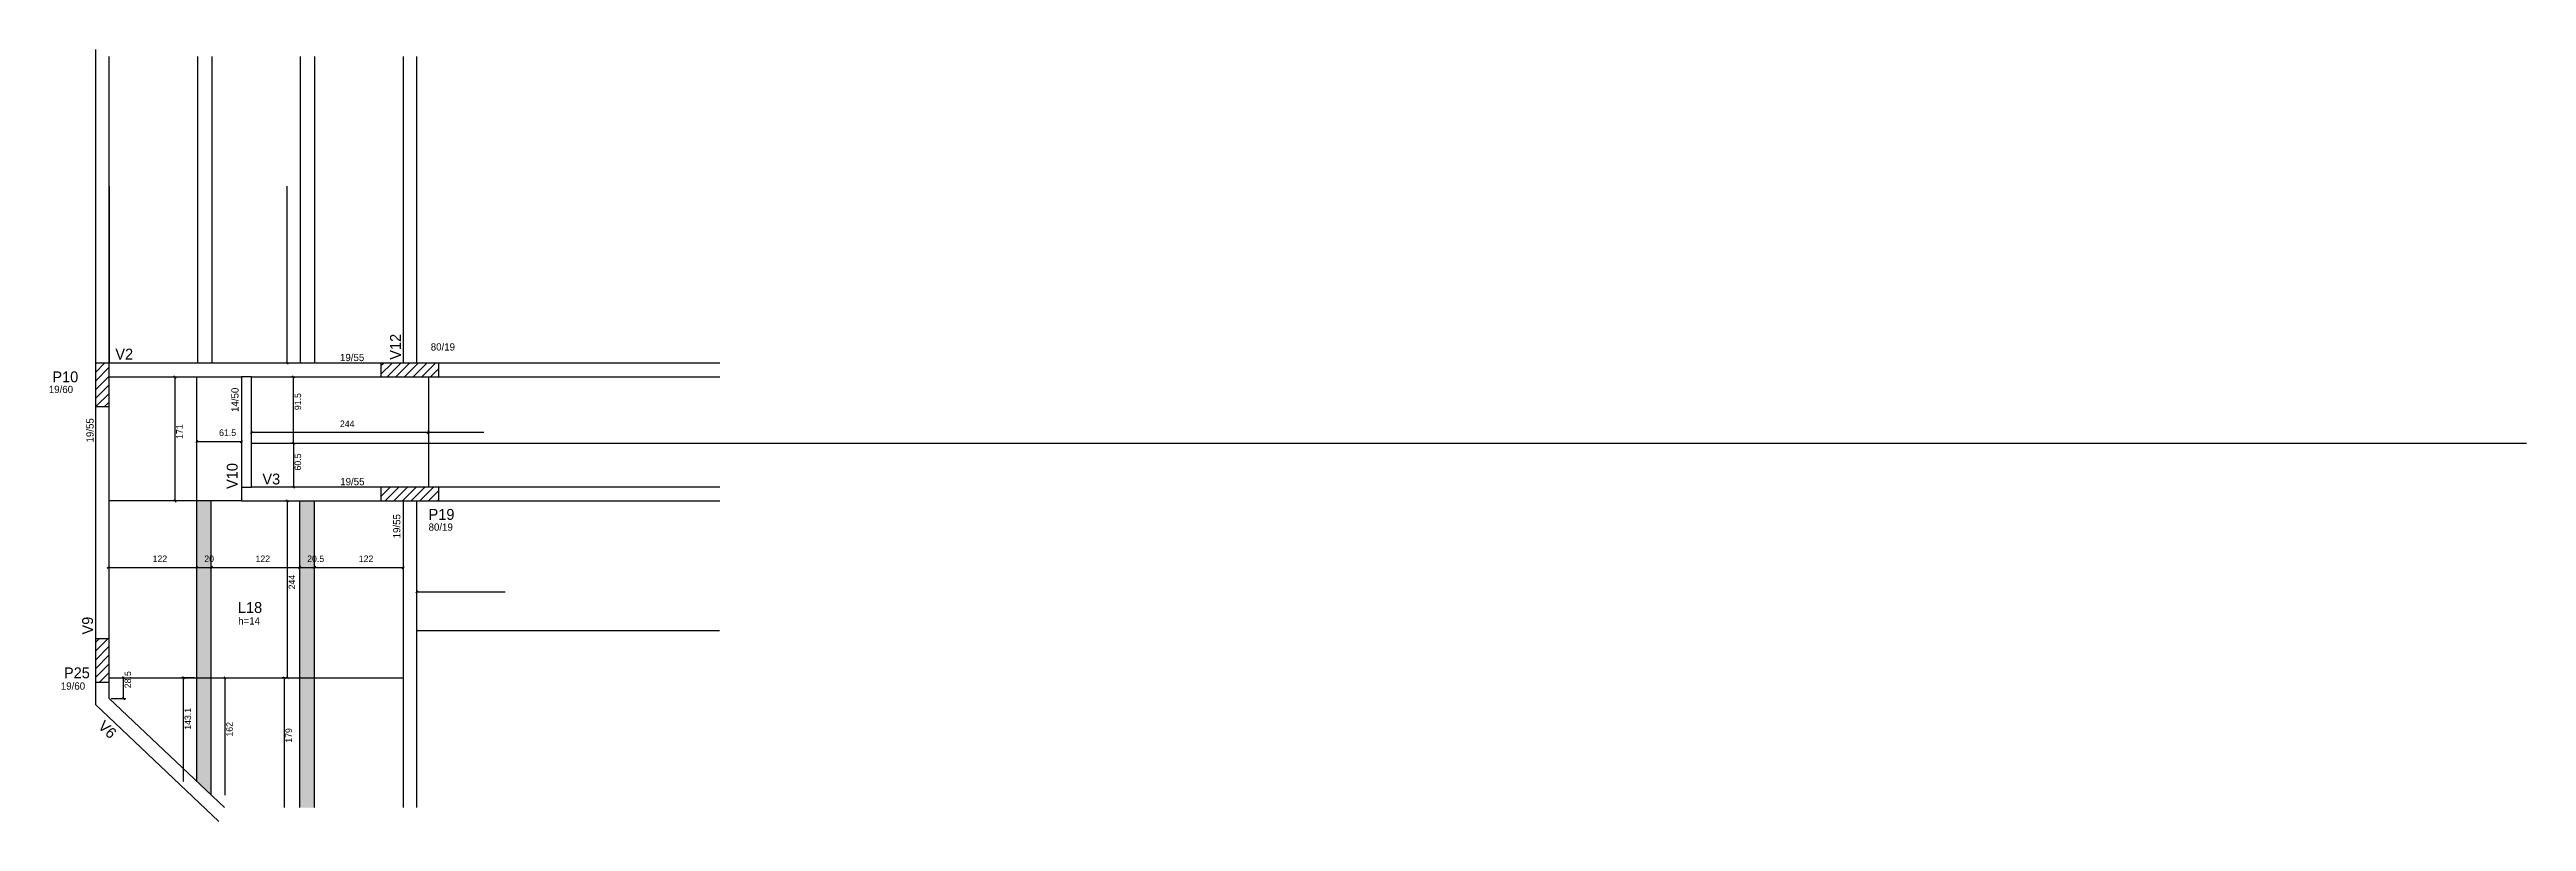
# Model space of a CAD drawing. Header units: metres. Extents: x 3565 to 6983, y 1667 to 2731.
import ezdxf

# ---------------------------------------------------------------- set-up
doc = ezdxf.new("R2010")
doc.units = ezdxf.units.M
for name, color, linetype in [('3', 7, 'Continuous'), ('4', 7, 'Continuous'), ('7', 7, 'Continuous'), ('9', 7, 'Continuous'), ('Hachura', 7, 'Continuous'), ('Painéis', 7, 'Continuous')]:
    doc.layers.add(name, color=color, linetype=linetype)

msp = doc.modelspace()

# ---------------------------------------------------------------- hatches: boundary and pattern name
at = {"layer": '9'}
h = msp.add_hatch(color=7, dxfattribs=at)
h.dxf.hatch_style = 1
h.paths.add_polyline_path([(3647, 2222), (3647, 2010), (3647, 2222), (3647, 2222)])
at = {"layer": 'Hachura'}
h = msp.add_hatch(color=7, dxfattribs=at)
h.dxf.hatch_style = 1
h.paths.add_polyline_path([(3768, 1721.9), (3788, 1703), (3788, 2109), (3768, 2109), (3768, 1721.9)])
h = msp.add_hatch(color=7, dxfattribs=at)
h.dxf.hatch_style = 1
h.paths.add_polyline_path([(3910, 1686), (3930.5, 1686), (3930.5, 2109), (3910, 2109), (3910, 1686)])

# ---------------------------------------------------------------- linework, layer by layer
at = {"color": 0, "lineweight": 25}
for p, q in [((3845, 2204.9), (3842, 2201.9)), ((4089, 2204.9), (4086, 2201.9)), ((4086, 2201.9), (4089, 2204.9))]:
    msp.add_line(p, q, dxfattribs=at)
at = {"color": 4, "lineweight": 25}
for p, q in [((3843.5, 2203.7), (3843.5, 2206.4)), ((4087.5, 2203.4), (3843.5, 2203.4)), ((4087.5, 2203.7), (4087.5, 2206.4)), ((4164, 2203.4), (4087.5, 2203.4)), ((4087.5, 2201), (4087.5, 2200.4))]:
    msp.add_line(p, q, dxfattribs=at)
at = {"layer": '3', "color": 3, "lineweight": 25}
for p, q in [((3628, 2286.3), (3640.7, 2299)), ((3628, 2298.3), (3628.7, 2299)), ((3628, 2274.3), (3647, 2293.3)), ((4022, 2283.6), (4037.4, 2299)), ((4022, 2295.6), (4025.4, 2299)), ((4030.5, 2280), (4049.5, 2299)), ((4042.5, 2280), (4061.5, 2299)), ((4054.5, 2280), (4073.5, 2299)), ((4066.5, 2280), (4085.5, 2299)), ((4078.5, 2280), (4097.5, 2299)), ((4090.6, 2280), (4102, 2291.5)), ((3628, 2262.2), (3647, 2281.2)), ((3628, 2250.2), (3647, 2269.2)), ((3628.8, 2239), (3647, 2257.2)), ((3640.8, 2239), (3647, 2245.2)), ((4022, 2115.3), (4034.7, 2128)), ((4022, 2127.3), (4022.7, 2128)), ((4027.7, 2109), (4046.7, 2128)), ((4039.8, 2109), (4058.8, 2128)), ((4051.8, 2109), (4070.8, 2128)), ((4063.8, 2109), (4082.8, 2128)), ((4075.8, 2109), (4094.8, 2128)), ((4087.8, 2109), (4102, 2123.2)), ((4099.9, 2109), (4102, 2111.1)), ((3628, 1901.6), (3645.4, 1919)), ((3628, 1913.6), (3633.4, 1919)), ((3628, 1889.6), (3647, 1908.6)), ((3628, 1877.6), (3647, 1896.6)), ((3628, 1865.5), (3647, 1884.5)), ((3633.5, 1859), (3647, 1872.5)), ((3645.5, 1859), (3647, 1860.5))]:
    msp.add_line(p, q, dxfattribs=at)
for points in [[(3628, 2731.5), (3628, 2299)], [(3647, 2299), (3647, 2722)], [(4052.5, 2722), (4052.5, 2299)], [(4071.5, 2299), (4071.5, 2722)], [(3836.5, 2299), (3647, 2299)], [(4022, 2299), (3836.5, 2299)], [(4489.5, 2299), (4102, 2299)], [(3647, 2280), (3829.5, 2280)], [(3829.5, 2280), (3829.5, 2109)], [(3843.5, 2280), (3829.5, 2280)], [(3843.5, 2280), (4022, 2280)], [(3843.5, 2128), (3843.5, 2280)], [(4102, 2280), (4489.5, 2280)], [(3628, 2239), (3628, 1919)], [(3647, 1919), (3647, 2239)], [(3829.5, 2128), (3843.5, 2128)], [(4022, 2128), (3843.5, 2128)], [(4489.5, 2128), (4102, 2128)], [(3829.5, 2109), (4022, 2109)], [(4052.5, 2109), (4052.5, 1686)], [(4071.5, 1686), (4071.5, 2109)], [(4102, 2109), (4489.5, 2109)], [(3628, 1859), (3628, 1828.3)], [(3647, 1836.4), (3647, 1859)], [(3628, 1828.3), (3798.4, 1667)], [(3806, 1686), (3647, 1836.4)]]:
    msp.add_lwpolyline(points, dxfattribs=at)
at = {"layer": '7', "color": 7, "lineweight": 25}
for points in [[(3628, 2239), (3647, 2239), (3647, 2299), (3628, 2299), (3628, 2239)], [(4022, 2280), (4102, 2280), (4102, 2299), (4022, 2299), (4022, 2280)], [(4022, 2109), (4102, 2109), (4102, 2128), (4022, 2128), (4022, 2109)], [(3628, 1859), (3647, 1859), (3647, 1919), (3628, 1919), (3628, 1859)]]:
    msp.add_lwpolyline(points, dxfattribs=at)
at = {"layer": 'Painéis', "color": 200, "lineweight": 25}
for p, q in [((3769, 2722), (3769, 2299)), ((3788.5, 2722), (3788.5, 2299)), ((3910.5, 2722), (3910.5, 2299)), ((3930.5, 2722), (3930.5, 2299)), ((3647, 2543), (3647, 2299)), ((3768, 1721.9), (3768, 2280)), ((4087.5, 2280), (4087.5, 2128)), ((3843.5, 2188.5), (6982.5, 2188.5)), ((3829, 2109), (3647, 2109)), ((3788, 1703), (3788, 2109)), ((3910, 1686), (3910, 2109)), ((3930.5, 1686), (3930.5, 2109)), ((4489.4, 1930), (4071.4, 1930)), ((3647, 1865), (4052.5, 1865))]:
    msp.add_line(p, q, dxfattribs=at)
at = {"layer": 'Painéis', "color": 4, "lineweight": 25}
for p, q in [((3892.6, 2299), (3892.6, 2543)), ((3738, 2109), (3738, 2280)), ((3901.5, 2188.5), (3901.5, 2280)), ((3768, 2191), (3829.5, 2191)), ((3901.5, 2188.5), (3901.5, 2128)), ((3893.2, 1865), (3893.2, 2109)), ((3646, 2017.1), (3768, 2017.1)), ((3768, 2017.1), (3788, 2017.1)), ((3788, 2017.1), (3910, 2017.1)), ((3910, 2017.1), (3930.5, 2017.1)), ((3930.5, 2017.1), (4052.5, 2017.1)), ((4071.5, 1983.7), (4193.5, 1983.7)), ((3650, 1865), (3670, 1865)), ((3667, 1836.4), (3667, 1865)), ((3765, 1865), (3746.8, 1865)), ((3749.8, 1721.9), (3749.8, 1865)), ((3791, 1865), (3810.2, 1865)), ((3807.2, 1703), (3807.2, 1865)), ((3889.8, 1865), (3885.9, 1865)), ((3888.9, 1686), (3888.9, 1865)), ((3650, 1836.4), (3670, 1836.4))]:
    msp.add_line(p, q, dxfattribs=at)
at = {"layer": 'Painéis', "color": 0, "lineweight": 25}
for p, q in [((3891.1, 2300.5), (3894.1, 2297.5)), ((3739.5, 2278.5), (3736.5, 2281.5)), ((3903, 2278.5), (3900, 2281.5)), ((3769.5, 2192.5), (3766.5, 2189.5)), ((3828, 2189.5), (3831, 2192.5)), ((3900, 2190), (3903, 2187)), ((3903, 2187), (3900, 2190)), ((3900, 2129.5), (3903, 2126.5)), ((3736.5, 2110.5), (3739.5, 2107.5)), ((3894.7, 2107.5), (3891.7, 2110.5)), ((3647.5, 2018.6), (3644.5, 2015.6)), ((3766.5, 2015.6), (3769.5, 2018.6)), ((3769.5, 2018.6), (3766.5, 2015.6)), ((3786.5, 2015.6), (3789.5, 2018.6)), ((3789.5, 2018.6), (3786.5, 2015.6)), ((3908.5, 2015.6), (3911.5, 2018.6)), ((3911.5, 2018.6), (3908.5, 2015.6)), ((3929, 2015.6), (3932, 2018.6)), ((3932, 2018.6), (3929, 2015.6)), ((4051, 2015.6), (4054, 2018.6)), ((4073, 1985.2), (4070, 1982.2)), ((3668.5, 1863.5), (3665.5, 1866.5)), ((3751.3, 1863.5), (3748.3, 1866.5)), ((3808.7, 1863.5), (3805.7, 1866.5)), ((3890.4, 1863.5), (3887.4, 1866.5)), ((3891.7, 1866.5), (3894.7, 1863.5)), ((3665.5, 1837.9), (3668.5, 1834.9))]:
    msp.add_line(p, q, dxfattribs=at)

# ---------------------------------------------------------------- texts
at = {"color": 240, "lineweight": 25}
msp.add_text('244', height=9, dxfattribs=at).set_placement((3965.5, 2210.9))
at = {"layer": '3', "color": 3, "lineweight": 25}
for s, p in [('80/19', (4090.8, 2316.4)), ('19/55', (3965.6, 2301.8)), ('19/60', (3563.8, 2257.8)), ('19/55', (3965.9, 2130.6)), ('80/19', (4087.8, 2067.9)), ('h=14', (3825.1, 1938.5)), ('19/60', (3580.4, 1848.7))]:
    msp.add_text(s, height=10, dxfattribs=at).set_placement(p)
for s, p in [('14/50', (3825.6, 2231.7)), ('19/55', (3625.6, 2189.6)), ('19/55', (4048.9, 2057.4))]:
    msp.add_text(s, height=10, rotation=90, dxfattribs=at).set_placement(p)
at = {"layer": '4', "color": 4, "lineweight": 25}
for s, rotation, p in [('V12', 90, (4049.7, 2303.7)), ('V10', 90, (3824.3, 2125.5)), ('V9', 90, (3624.8, 1924.7)), ('V6', 316.5724, (3630.6, 1796.8))]:
    msp.add_text(s, height=15, rotation=rotation, dxfattribs=at).set_placement(p)
for s, p in [('V2', (3655.6, 2304)), ('P10', (3568.7, 2272.6)), ('V3', (3858.5, 2131.7)), ('P19', (4087.8, 2082.9)), ('L18', (3824.7, 1954.5)), ('P25', (3584.7, 1864.4))]:
    msp.add_text(s, height=15, dxfattribs=at).set_placement(p)
at = {"layer": 'Painéis', "color": 240, "lineweight": 25}
for s, p in [('91.5', (3911.9, 2234.2)), ('171', (3748.5, 2194.5)), ('60.5', (3911.9, 2151)), ('244', (3903.6, 1987)), ('28.5', (3677.3, 1850.7)), ('143.1', (3760.1, 1793.4)), ('162', (3817.6, 1784)), ('179', (3899.3, 1775.5))]:
    msp.add_text(s, height=9, rotation=90, dxfattribs=at).set_placement(p)
for s, p in [('61.5', (3798.8, 2198.6)), ('122', (3707, 2024.7)), ('20', (3778.3, 2024.7)), ('122', (3849, 2024.7)), ('20.5', (3920.3, 2024.7)), ('122', (3991.5, 2024.7))]:
    msp.add_text(s, height=9, dxfattribs=at).set_placement(p)

doc.saveas('drawing.dxf')
